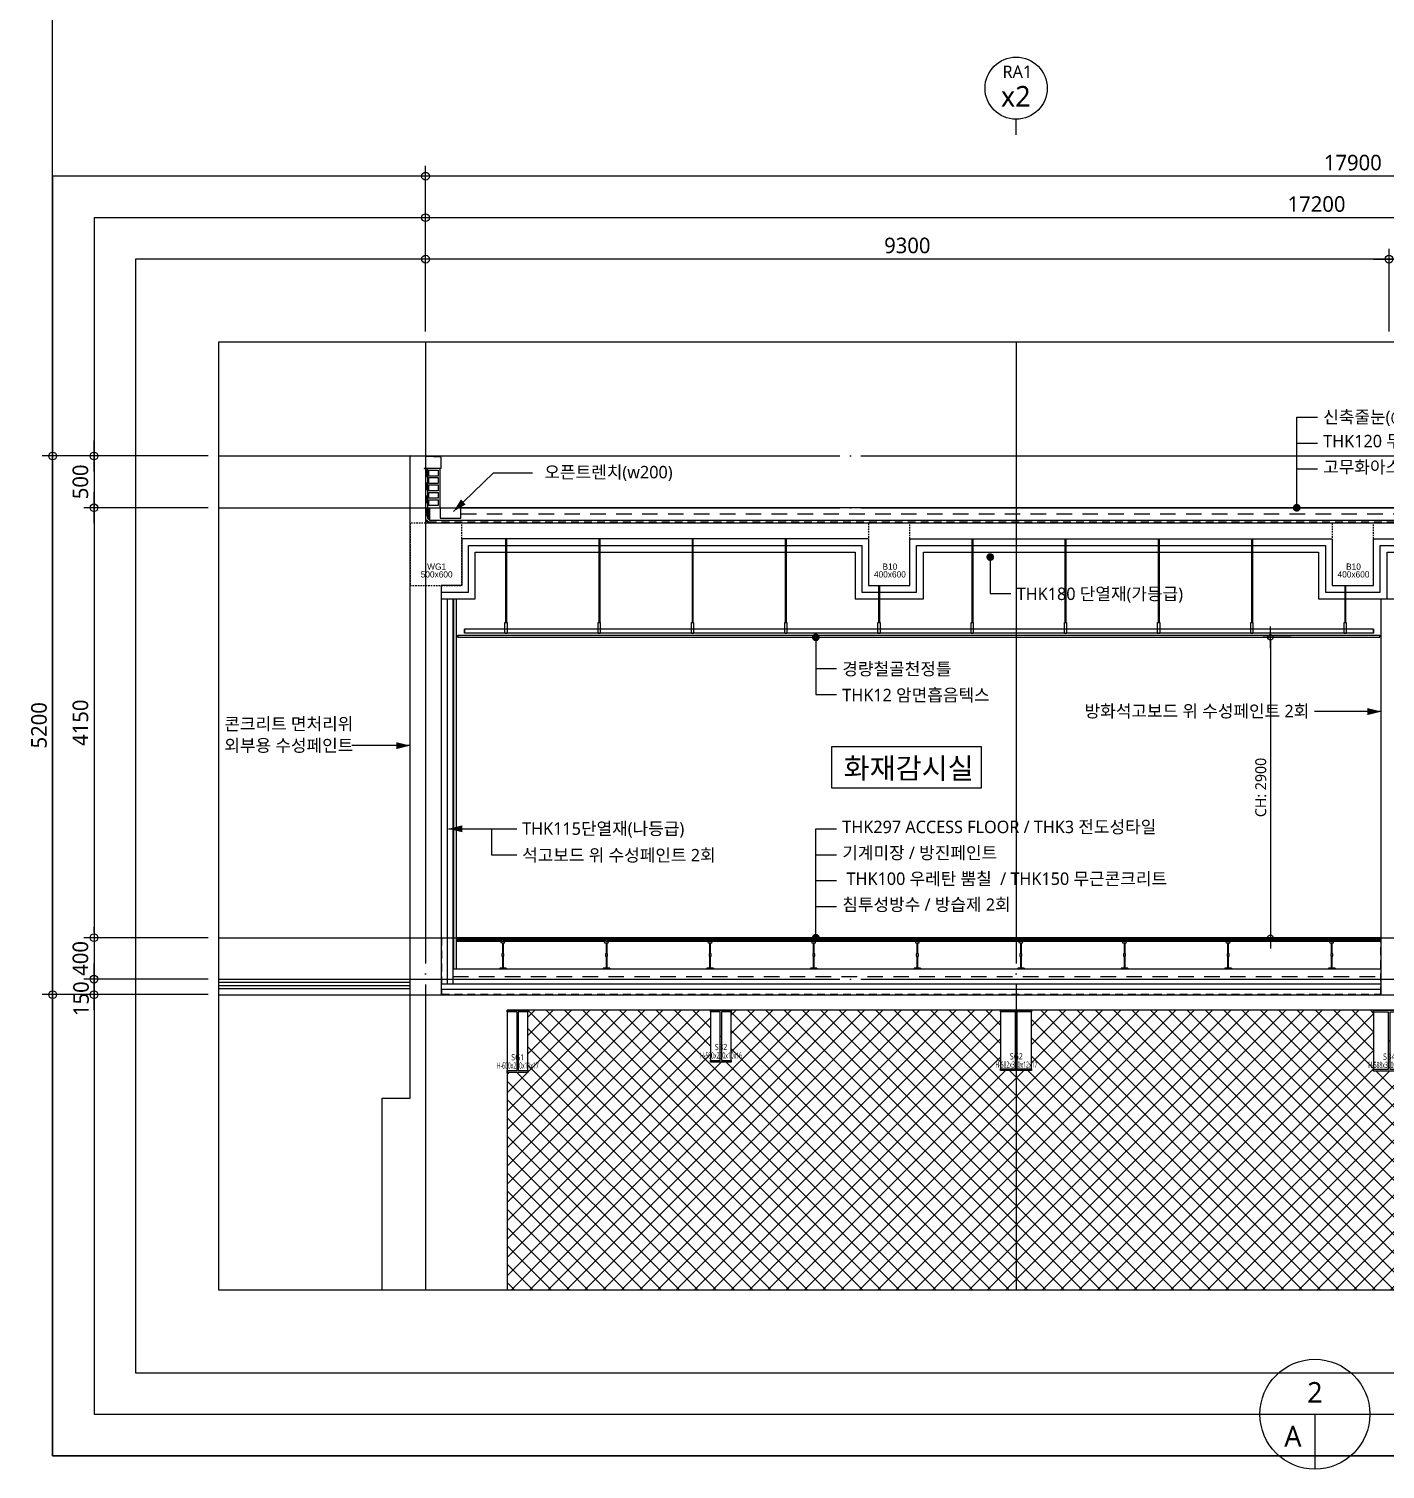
# Model space of a CAD drawing. Header units: millimetres. Extents: x 184384 to 428726, y 73696 to 101396.
# Drawn here: x 348538 to 361631, y 73966 to 87869 of the extents above; entities that cross this region are included whole.
import ezdxf
from ezdxf.enums import TextEntityAlignment as Align

# ---------------------------------------------------------------- set-up
doc = ezdxf.new("R2010")
doc.units = ezdxf.units.MM
doc.header["$LTSCALE"] = 100
doc.header["$MEASUREMENT"] = 0
doc.header["$PDSIZE"] = -10
for name, pattern in [('CEN', [62, 60, -1, 0, -1]), ('HID', [2.5, 1.5, -1]), ('HIDDEN', [0.375, 0.25, -0.125])]:
    doc.linetypes.add(name, pattern=pattern)
doc.layers.get('0').update_dxf_attribs({"linetype": 'CONTINUOUS'})
doc.layers.get('DEFPOINTS').update_dxf_attribs({"color": 171, "linetype": 'CONTINUOUS'})
for name, color, linetype in [('251', 251, 'CONTINUOUS'), ('ACCESS FLOOR', 9, 'CONTINUOUS'), ('CEN(ST)', 1, 'CEN'), ('CON', 2, 'CONTINUOUS'), ('FIN', 6, 'CONTINUOUS'), ('FIN-2', 251, 'CONTINUOUS'), ('INS', 251, 'CONTINUOUS'), ('LED', 7, 'CONTINUOUS'), ('NDIM', 7, 'CONTINUOUS'), ('STEEL', 5, 'CONTINUOUS'), ('STL', 3, 'CONTINUOUS'), ('SYM', 7, 'CONTINUOUS'), ('SYM(AXIS)', 7, 'CONTINUOUS'), ('TEXT', 3, 'CONTINUOUS'), ('TEXT(AXIS)', 2, 'CONTINUOUS'), ('TEXT(실명)', 3, 'CONTINUOUS'), ('TEXT-기입', 6, 'CONTINUOUS'), ('TITLE', 7, 'CONTINUOUS'), ('WAL', 3, 'CONTINUOUS'), ('WALL-석고보드', 7, 'CONTINUOUS'), ('wire-meshes', 1, 'CONTINUOUS'), ('방수', 8, 'HIDDEN')]:
    doc.layers.add(name, color=color, linetype=linetype)
doc.layers.add('A-XXXX-HATC', color=8, linetype='CONTINUOUS', lineweight=18)
doc.styles.add('CGS', font='cgse', dxfattribs={"bigfont": 'cgs'})
doc.styles.add('TE', font='malgun_0.ttf')
doc.styles.add('나눔바른고딕', font='NanumBarunGothic.ttf')
doc.linetypes.add('BATTING', pattern='A,0.0001,-0.1,[134,ltypeshp.shx,S=0.1,R=0,X=-0.1,Y=0],-0.2,[134,ltypeshp.shx,S=0.1,R=180,X=0.1,Y=0],-0.1', length=0.4001)
doc.dimstyles.new('NDIM 1200', dxfattribs={"dimscale": 500, "dimtxt": 3, "dimasz": 1, "dimexe": 2, "dimexo": 2, "dimgap": 1, "dimtad": 1, "dimdec": 0, "dimdsep": 46, "dimtxsty": 'CGS', "dimblk": 'DOT0', "dimcen": 1, "dimdle": 8, "dimclrd": 2, "dimclre": 2, "dimclrt": 2, "dimadec": 0, "dimazin": 0, "dimtfac": 1, "dimtdec": 0, "dimtix": 1, "dimtmove": 2, "dimatfit": 3, "dimldrblk": 'DOT0', "dimfxl": 1, "dimtolj": 1, "dimtzin": 0, "dimlwd": -1, "dimlwe": -1, "dimarcsym": 0})

# ---------------------------------------------------------------- blocks, each defined once
blk = doc.blocks.new('DOT0')
blk.add_line((-3, 0), (3, 0))
at = {"color": 6}
blk.add_circle((0, 0), 0.75, dxfattribs=at)
blk = doc.blocks.new('*D72')
at = {"layer": 'DEFPOINTS', "color": 0, "ltscale": 0.4, "transparency": 16777216}
for p in [(350368, 83746), (348768, 78546), (350368, 78546)]:
    blk.add_point(p, dxfattribs=at)
at = {"layer": 'NDIM', "ltscale": 0.4, "transparency": 16777216}
for p, q in [((350268, 83746), (348668, 83746)), ((348768, 83696), (348768, 78596)), ((350268, 78546), (348668, 78546))]:
    blk.add_line(p, q, dxfattribs=at)
at = {"layer": 'NDIM', "ltscale": 0.4, "transparency": 16777216, "xscale": 50, "yscale": 50, "zscale": 50}
for p, rotation in [((348768, 83746), 90), ((348768, 78546), 270)]:
    blk.add_blockref('DOT0', p, dxfattribs=dict(at, rotation=rotation))
at = {"layer": 'NDIM', "ltscale": 0.4, "transparency": 16777216, "insert": (348637, 81146), "char_height": 150, "attachment_point": 5, "rotation": 90, "style": '나눔바른고딕'}
blk.add_mtext('\\A1;5200', dxfattribs=at)
blk = doc.blocks.new('*D73')
at = {"layer": 'DEFPOINTS', "color": 0, "ltscale": 0.4, "transparency": 16777216}
for p in [(350368, 78696), (349168, 78546), (350368, 78546)]:
    blk.add_point(p, dxfattribs=at)
at = {"layer": 'NDIM', "ltscale": 0.4, "transparency": 16777216}
for p, q in [((350268, 78696), (349068, 78696)), ((349168, 78746), (349168, 78796)), ((349168, 78696), (349168, 78546)), ((350268, 78546), (349068, 78546)), ((349168, 78496), (349168, 78446))]:
    blk.add_line(p, q, dxfattribs=at)
at = {"layer": 'NDIM', "ltscale": 0.4, "transparency": 16777216, "xscale": 50, "yscale": 50, "zscale": 50}
for p, rotation in [((349168, 78696), 270), ((349168, 78546), 90)]:
    blk.add_blockref('DOT0', p, dxfattribs=dict(at, rotation=rotation))
at = {"layer": 'NDIM', "ltscale": 0.4, "transparency": 16777216, "insert": (349043, 78507), "char_height": 150, "attachment_point": 5, "rotation": 90, "style": '나눔바른고딕'}
blk.add_mtext('\\A1;150', dxfattribs=at)
blk = doc.blocks.new('*D74')
at = {"layer": 'DEFPOINTS', "color": 0, "ltscale": 0.4, "transparency": 16777216}
for p in [(350368, 79096), (349168, 78696), (350368, 78696)]:
    blk.add_point(p, dxfattribs=at)
at = {"layer": 'NDIM', "ltscale": 0.4, "transparency": 16777216}
for p, q in [((349168, 79146), (349168, 79196)), ((350268, 79096), (349068, 79096)), ((349168, 79096), (349168, 78696)), ((350268, 78696), (349068, 78696)), ((349168, 78646), (349168, 78596))]:
    blk.add_line(p, q, dxfattribs=at)
at = {"layer": 'NDIM', "ltscale": 0.4, "transparency": 16777216, "xscale": 50, "yscale": 50, "zscale": 50}
for p, rotation in [((349168, 79096), 270), ((349168, 78696), 90)]:
    blk.add_blockref('DOT0', p, dxfattribs=dict(at, rotation=rotation))
at = {"layer": 'NDIM', "ltscale": 0.4, "transparency": 16777216, "insert": (349037, 78896), "char_height": 150, "attachment_point": 5, "rotation": 90, "style": '나눔바른고딕'}
blk.add_mtext('\\A1;400', dxfattribs=at)
blk = doc.blocks.new('*D75')
at = {"layer": 'DEFPOINTS', "color": 0, "ltscale": 0.4, "transparency": 16777216}
for p in [(350368, 83246), (349168, 79096), (350368, 79096)]:
    blk.add_point(p, dxfattribs=at)
at = {"layer": 'NDIM', "ltscale": 0.4, "transparency": 16777216}
for p, q in [((350268, 83246), (349068, 83246)), ((349168, 83196), (349168, 79146)), ((350268, 79096), (349068, 79096))]:
    blk.add_line(p, q, dxfattribs=at)
at = {"layer": 'NDIM', "ltscale": 0.4, "transparency": 16777216, "xscale": 50, "yscale": 50, "zscale": 50}
for p, rotation in [((349168, 83246), 90), ((349168, 79096), 270)]:
    blk.add_blockref('DOT0', p, dxfattribs=dict(at, rotation=rotation))
at = {"layer": 'NDIM', "ltscale": 0.4, "transparency": 16777216, "insert": (349037, 81171), "char_height": 150, "attachment_point": 5, "rotation": 90, "style": '나눔바른고딕'}
blk.add_mtext('\\A1;4150', dxfattribs=at)
blk = doc.blocks.new('*D76')
at = {"layer": 'DEFPOINTS', "color": 0, "ltscale": 0.4, "transparency": 16777216}
for p in [(350368, 83746), (349168, 83246), (350368, 83246)]:
    blk.add_point(p, dxfattribs=at)
at = {"layer": 'NDIM', "ltscale": 0.4, "transparency": 16777216}
for p, q in [((350268, 83746), (349068, 83746)), ((349168, 83696), (349168, 83296)), ((350268, 83246), (349068, 83246))]:
    blk.add_line(p, q, dxfattribs=at)
at = {"layer": 'NDIM', "ltscale": 0.4, "transparency": 16777216, "xscale": 50, "yscale": 50, "zscale": 50}
for p, rotation in [((349168, 83746), 90), ((349168, 83246), 270)]:
    blk.add_blockref('DOT0', p, dxfattribs=dict(at, rotation=rotation))
at = {"layer": 'NDIM', "ltscale": 0.4, "transparency": 16777216, "insert": (349037, 83496), "char_height": 150, "attachment_point": 5, "rotation": 90, "style": '나눔바른고딕'}
blk.add_mtext('\\A1;500', dxfattribs=at)
blk = doc.blocks.new('*D79')
at = {"layer": 'DEFPOINTS', "color": 0, "ltscale": 0.4, "transparency": 16777216}
for p in [(360793, 81996), (360523, 79096), (360793, 79096)]:
    blk.add_point(p, dxfattribs=at)
at = {"layer": 'NDIM', "ltscale": 0.4, "transparency": 16777216}
for p, q in [((360723, 81996), (360453, 81996)), ((360523, 81961), (360523, 79131)), ((360723, 79096), (360453, 79096))]:
    blk.add_line(p, q, dxfattribs=at)
at = {"layer": 'NDIM', "ltscale": 0.4, "transparency": 16777216, "xscale": 35, "yscale": 35, "zscale": 35}
for p, rotation in [((360523, 81996), 90), ((360523, 79096), 270)]:
    blk.add_blockref('DOT0', p, dxfattribs=dict(at, rotation=rotation))
at = {"layer": 'NDIM', "ltscale": 0.4, "transparency": 16777216, "insert": (360430, 80546), "char_height": 105, "attachment_point": 5, "rotation": 90, "style": '나눔바른고딕'}
blk.add_mtext('\\A1;CH: 2900', dxfattribs=at)
blk = doc.blocks.new('*D81')
at = {"layer": 'DEFPOINTS', "color": 0, "ltscale": 0.4, "transparency": 16777216}
for p in [(352368, 86046), (352368, 84846), (369568, 84846)]:
    blk.add_point(p, dxfattribs=at)
at = {"layer": 'NDIM', "ltscale": 0.4, "transparency": 16777216}
for p, q in [((352368, 84946), (352368, 86146)), ((369568, 84946), (369568, 86146)), ((369518, 86046), (352418, 86046))]:
    blk.add_line(p, q, dxfattribs=at)
at = {"layer": 'NDIM', "ltscale": 0.4, "transparency": 16777216, "xscale": 50, "yscale": 50, "zscale": 50, "rotation": 180}
blk.add_blockref('DOT0', (352368, 86046), dxfattribs=at)
at = {"layer": 'NDIM', "ltscale": 0.4, "transparency": 16777216, "xscale": 50, "yscale": 50, "zscale": 50}
blk.add_blockref('DOT0', (369568, 86046), dxfattribs=at)
at = {"layer": 'NDIM', "ltscale": 0.4, "transparency": 16777216, "insert": (360968, 86177), "char_height": 150, "attachment_point": 5, "style": '나눔바른고딕'}
blk.add_mtext('\\A1;17200', dxfattribs=at)
blk = doc.blocks.new('*D82')
at = {"layer": 'DEFPOINTS', "color": 0, "ltscale": 0.4, "transparency": 16777216}
for p in [(352368, 86446), (352368, 84846), (370268, 84846)]:
    blk.add_point(p, dxfattribs=at)
at = {"layer": 'NDIM', "ltscale": 0.4, "transparency": 16777216}
for p, q in [((352368, 84946), (352368, 86546)), ((370268, 84946), (370268, 86546)), ((370218, 86446), (352418, 86446))]:
    blk.add_line(p, q, dxfattribs=at)
at = {"layer": 'NDIM', "ltscale": 0.4, "transparency": 16777216, "xscale": 50, "yscale": 50, "zscale": 50, "rotation": 180}
blk.add_blockref('DOT0', (352368, 86446), dxfattribs=at)
at = {"layer": 'NDIM', "ltscale": 0.4, "transparency": 16777216, "xscale": 50, "yscale": 50, "zscale": 50}
blk.add_blockref('DOT0', (370268, 86446), dxfattribs=at)
at = {"layer": 'NDIM', "ltscale": 0.4, "transparency": 16777216, "insert": (361318, 86577), "char_height": 150, "attachment_point": 5, "style": '나눔바른고딕'}
blk.add_mtext('\\A1;17900', dxfattribs=at)
blk = doc.blocks.new('*D83')
at = {"layer": 'DEFPOINTS', "color": 0, "ltscale": 0.4, "transparency": 16777216}
for p in [(361668, 85646), (361668, 84846), (364068, 84846)]:
    blk.add_point(p, dxfattribs=at)
at = {"layer": 'NDIM', "ltscale": 0.4, "transparency": 16777216}
for p, q in [((361668, 84946), (361668, 85746)), ((364068, 84946), (364068, 85746)), ((364018, 85646), (361718, 85646))]:
    blk.add_line(p, q, dxfattribs=at)
at = {"layer": 'NDIM', "ltscale": 0.4, "transparency": 16777216, "xscale": 50, "yscale": 50, "zscale": 50, "rotation": 180}
blk.add_blockref('DOT0', (361668, 85646), dxfattribs=at)
at = {"layer": 'NDIM', "ltscale": 0.4, "transparency": 16777216, "xscale": 50, "yscale": 50, "zscale": 50}
blk.add_blockref('DOT0', (364068, 85646), dxfattribs=at)
at = {"layer": 'NDIM', "ltscale": 0.4, "transparency": 16777216, "insert": (362868, 85777), "char_height": 150, "attachment_point": 5, "style": '나눔바른고딕'}
blk.add_mtext('\\A1;2400', dxfattribs=at)
blk = doc.blocks.new('*D84')
at = {"layer": 'DEFPOINTS', "color": 0, "ltscale": 0.4, "transparency": 16777216}
for p in [(352368, 85646), (352368, 84846), (361668, 84846)]:
    blk.add_point(p, dxfattribs=at)
at = {"layer": 'NDIM', "ltscale": 0.4, "transparency": 16777216}
for p, q in [((352368, 84946), (352368, 85746)), ((361668, 84946), (361668, 85746)), ((361618, 85646), (352418, 85646))]:
    blk.add_line(p, q, dxfattribs=at)
at = {"layer": 'NDIM', "ltscale": 0.4, "transparency": 16777216, "xscale": 50, "yscale": 50, "zscale": 50, "rotation": 180}
blk.add_blockref('DOT0', (352368, 85646), dxfattribs=at)
at = {"layer": 'NDIM', "ltscale": 0.4, "transparency": 16777216, "xscale": 50, "yscale": 50, "zscale": 50}
blk.add_blockref('DOT0', (361668, 85646), dxfattribs=at)
at = {"layer": 'NDIM', "ltscale": 0.4, "transparency": 16777216, "insert": (357018, 85777), "char_height": 150, "attachment_point": 5, "style": '나눔바른고딕'}
blk.add_mtext('\\A1;9300', dxfattribs=at)
blk = doc.blocks.new('*U241')
at = {"layer": 'DEFPOINTS'}
for p, q in [((-150, 274), (-150, -274)), ((150, -274), (150, 274)), ((-6, 0), (6, 0))]:
    blk.add_line(p, q, dxfattribs=at)
at = {"layer": 'STEEL', "color": 0, "linetype": 'ByBlock', "ltscale": 0.5}
for p, q in [((-6, 274), (-150, 274)), ((-6, -274), (-6, 274)), ((150, 274), (6, 274)), ((6, 274), (6, -274)), ((-150, -274), (-6, -274)), ((6, -274), (150, -274))]:
    blk.add_line(p, q, dxfattribs=at)
for points in [[(-150, 274), (-150, 294), (150, 294), (150, 274)], [(150, -274), (150, -294), (-150, -294), (-150, -274)]]:
    blk.add_lwpolyline(points, dxfattribs=at)
blk = doc.blocks.new('SB4')
at = {"layer": 'STL'}
blk.add_blockref('*U241', (0, -294), dxfattribs=at)
at = {"layer": 'DEFPOINTS', "style": 'TE'}
for s, width, p in [('H-588x300x12x20', 0.5, (2, -528)), ('SB4', 0.7, (2, -448))]:
    blk.add_text(s, height=60, dxfattribs=dict(at, width=width)).set_placement(p, align=Align.MIDDLE_CENTER)
blk = doc.blocks.new('*U238')
at = {"layer": 'DEFPOINTS'}
for p, q in [((-100, 283), (-100, -283)), ((100, -283), (100, 283)), ((-5.5, 0), (5.5, 0))]:
    blk.add_line(p, q, dxfattribs=at)
at = {"layer": 'STEEL', "color": 0, "linetype": 'ByBlock', "ltscale": 0.5}
for p, q in [((-5.5, 283), (-100, 283)), ((-5.5, -283), (-5.5, 283)), ((100, 283), (5.5, 283)), ((5.5, 283), (5.5, -283)), ((-100, -283), (-5.5, -283)), ((5.5, -283), (100, -283))]:
    blk.add_line(p, q, dxfattribs=at)
for points in [[(-100, 283), (-100, 300), (100, 300), (100, 283)], [(100, -283), (100, -300), (-100, -300), (-100, -283)]]:
    blk.add_lwpolyline(points, dxfattribs=at)
blk = doc.blocks.new('SG1')
at = {"layer": 'STL'}
blk.add_blockref('*U238', (0, -225), dxfattribs=at)
at = {"layer": 'DEFPOINTS', "style": 'TE'}
for s, width, p in [('SG1', 0.7, (2, -379)), ('H-600x200x11x17', 0.5, (2, -459))]:
    blk.add_text(s, height=60, dxfattribs=dict(at, width=width)).set_placement(p, align=Align.MIDDLE_CENTER)
blk = doc.blocks.new('*U243')
at = {"layer": 'DEFPOINTS'}
for p, q in [((-150, 274), (-150, -274)), ((150, -274), (150, 274)), ((-6, 0), (6, 0))]:
    blk.add_line(p, q, dxfattribs=at)
at = {"layer": 'STEEL', "color": 0, "linetype": 'ByBlock', "ltscale": 0.5}
for p, q in [((-6, 274), (-150, 274)), ((-6, -274), (-6, 274)), ((150, 274), (6, 274)), ((6, 274), (6, -274)), ((-150, -274), (-6, -274)), ((6, -274), (150, -274))]:
    blk.add_line(p, q, dxfattribs=at)
for points in [[(-150, 274), (-150, 291), (150, 291), (150, 274)], [(150, -274), (150, -291), (-150, -291), (-150, -274)]]:
    blk.add_lwpolyline(points, dxfattribs=at)
blk = doc.blocks.new('SG2')
at = {"layer": 'STL'}
blk.add_blockref('*U243', (0, -291), dxfattribs=at)
at = {"layer": 'DEFPOINTS', "style": 'TE'}
for s, width, p in [('SG2', 0.7, (2, -445)), ('H-582x300x12x17', 0.5, (2, -525))]:
    blk.add_text(s, height=60, dxfattribs=dict(at, width=width)).set_placement(p, align=Align.MIDDLE_CENTER)
blk = doc.blocks.new('*U244')
at = {"layer": 'DEFPOINTS'}
for p, q in [((-100, 234), (-100, -234)), ((100, -234), (100, 234)), ((-5, 0), (5, 0))]:
    blk.add_line(p, q, dxfattribs=at)
at = {"layer": 'STEEL', "color": 0, "linetype": 'ByBlock', "ltscale": 0.5}
for p, q in [((-5, 234), (-100, 234)), ((-5, -234), (-5, 234)), ((100, 234), (5, 234)), ((5, 234), (5, -234)), ((-100, -234), (-5, -234)), ((5, -234), (100, -234))]:
    blk.add_line(p, q, dxfattribs=at)
for points in [[(-100, 234), (-100, 250), (100, 250), (100, 234)], [(100, -234), (100, -250), (-100, -250), (-100, -234)]]:
    blk.add_lwpolyline(points, dxfattribs=at)
blk = doc.blocks.new('SB2')
at = {"layer": 'STL'}
blk.add_blockref('*U244', (0, -250), dxfattribs=at)
at = {"layer": 'DEFPOINTS', "style": 'TE'}
for s, width, p in [('H-500x200x10x16', 0.5, (2, -436)), ('SB2', 0.7, (2, -355))]:
    blk.add_text(s, height=60, dxfattribs=dict(at, width=width)).set_placement(p, align=Align.MIDDLE_CENTER)
blk = doc.blocks.new('A$C2F20087E')
at = {"layer": 'SYM(AXIS)'}
blk.add_line((600, 0), (600, 300), dxfattribs=at)
blk.add_circle((600, 900), 600, dxfattribs=at)

msp = doc.modelspace()

# ---------------------------------------------------------------- hatches: boundary and pattern name
at = {"ltscale": 1000}
h = msp.add_hatch(dxfattribs=at)
h.set_pattern_fill('ANSI31', color=256)
h.set_pattern_definition([(45, (0, 0), (-0.08838834765, 0.08838834765), [])])
edge = h.paths.add_edge_path()
edge.add_line((350368.1, 78695.8), (374109.8, 78695.8))
at = {"layer": '251', "ltscale": 10000}
h = msp.add_hatch(dxfattribs=at)
h.set_pattern_fill('ANSI37', color=256, scale=1000)
h.set_pattern_definition([(45, (157962.23, 86405.75), (-88.38835, 88.38835), []), (135, (157962.23, 86405.75), (-88.38835, -88.38835), [])])
h.paths.add_polyline_path([(369233.1, 78380.8), (369233.1, 78395.8), (365943.1, 78395.8), (365943.1, 77807.8), (365643.1, 77807.8), (365643.1, 78395.8), (363993.1, 78395.8), (363993.1, 78645.8), (361818.1, 78645.8), (361818.1, 77807.8), (361518.1, 77807.8), (361518.1, 78395.8), (358218.1, 78395.8), (358218.1, 77813.8), (357918.1, 77813.8), (357918.1, 78395.8), (355318.1, 78395.8), (355318.1, 77895.8), (355118.1, 77895.8), (355118.1, 78395.8), (353356, 78395.8), (353356, 77795.8), (353156, 77795.8), (353156, 75695.8), (374109.8, 75695.8), (374109.8, 77245.8), (369803.1, 77245.8), (369803.1, 76245.8), (369333.1, 76245.8), (369333.1, 78380.8)])
at = {"layer": 'A-XXXX-HATC', "ltscale": 0.1}
h = msp.add_hatch(dxfattribs=at)
h.set_pattern_fill('ANSI37', color=256, scale=100)
h.set_pattern_definition([(45, (-34849374.6, 1127164.722), (-8.838834765, 8.838834765), []), (135, (-34849374.6, 1127164.722), (-8.838834765, -8.838834765), [])])
edge = h.paths.add_edge_path()
edge.add_line((352408.1, 83245.8), (352408.1, 83125.8))
edge.add_line((352408.1, 83125.8), (352406.9, 83125.8))
edge.add_line((352406.9, 83125.8), (352388.1, 83144.6))
edge.add_line((352388.1, 83144.6), (352388.1, 83245.9))
edge.add_line((352388.1, 83245.9), (352408.1, 83245.8))

# ---------------------------------------------------------------- linework, layer by layer
at = {"ltscale": 1000}
for points in [[(350368.1, 78695.8), (352218.1, 78695.8)], [(350368.1, 78665.8), (352218.1, 78665.8)], [(350368.1, 78635.8), (352218.1, 78635.8)], [(350368.1, 78605.8), (352218.1, 78605.8)]]:
    msp.add_lwpolyline(points, dxfattribs=at)
at = {"layer": 'ACCESS FLOOR'}
for p, q in [((361593.1, 79095.8), (352668.1, 79095.8)), ((352668.1, 79092.8), (361593.1, 79092.8)), ((352668.1, 79082.8), (361593.1, 79082.8)), ((352668.1, 79072.8), (353104.7, 79072.8)), ((352668.1, 79062.2), (353094.9, 79062.2)), ((353099.7, 79042.8), (353092.2, 79072.8)), ((353129.7, 79042.8), (353099.7, 79042.8)), ((353104.7, 79082.8), (353104.7, 79062.2)), ((353124.7, 79082.8), (353104.7, 79082.8)), ((353104.7, 79062.2), (353124.7, 79062.2)), ((353109.7, 79042.8), (353109.7, 78938.7)), ((353114.7, 79092.8), (353114.7, 79082.8)), ((353119.7, 78938.7), (353119.7, 79042.8)), ((353124.7, 79062.2), (353124.7, 79082.8)), ((353124.7, 79072.8), (354104.7, 79072.8)), ((353129.7, 79042.8), (353137.2, 79072.8)), ((353134.6, 79062.2), (354094.9, 79062.2)), ((354099.7, 79042.8), (354092.2, 79072.8)), ((354129.7, 79042.8), (354099.7, 79042.8)), ((354104.7, 79082.8), (354104.7, 79062.2)), ((354124.7, 79082.8), (354104.7, 79082.8)), ((354104.7, 79062.2), (354124.7, 79062.2)), ((354109.7, 79042.8), (354109.7, 78938.7)), ((354114.7, 79092.8), (354114.7, 79082.8)), ((354119.7, 78938.7), (354119.7, 79042.8)), ((354124.7, 79062.2), (354124.7, 79082.8)), ((354124.7, 79072.8), (361593.1, 79072.8)), ((354129.7, 79042.8), (354137.2, 79072.8)), ((354134.6, 79062.2), (361593.1, 79062.2)), ((355099.7, 79042.8), (355092.2, 79072.8)), ((355129.7, 79042.8), (355099.7, 79042.8)), ((355104.7, 79082.8), (355104.7, 79062.2)), ((355124.7, 79082.8), (355104.7, 79082.8)), ((355104.7, 79062.2), (355124.7, 79062.2)), ((355109.7, 79042.8), (355109.7, 78938.7)), ((355114.7, 79092.8), (355114.7, 79082.8)), ((355119.7, 78938.7), (355119.7, 79042.8)), ((355124.7, 79062.2), (355124.7, 79082.8)), ((355129.7, 79042.8), (355137.2, 79072.8)), ((356099.7, 79042.8), (356092.2, 79072.8)), ((356129.7, 79042.8), (356099.7, 79042.8)), ((356104.7, 79082.8), (356104.7, 79062.2)), ((356124.7, 79082.8), (356104.7, 79082.8)), ((356104.7, 79062.2), (356124.7, 79062.2)), ((356109.7, 79042.8), (356109.7, 78938.7)), ((356114.7, 79092.8), (356114.7, 79082.8)), ((356119.7, 78938.7), (356119.7, 79042.8)), ((356124.7, 79062.2), (356124.7, 79082.8)), ((356129.7, 79042.8), (356137.2, 79072.8)), ((357099.7, 79042.8), (357092.2, 79072.8)), ((357129.7, 79042.8), (357099.7, 79042.8)), ((357104.7, 79082.8), (357104.7, 79062.2)), ((357124.7, 79082.8), (357104.7, 79082.8)), ((357104.7, 79062.2), (357124.7, 79062.2)), ((357109.7, 79042.8), (357109.7, 78938.7)), ((357114.7, 79092.8), (357114.7, 79082.8)), ((357119.7, 78938.7), (357119.7, 79042.8)), ((357124.7, 79062.2), (357124.7, 79082.8)), ((357129.7, 79042.8), (357137.2, 79072.8)), ((358099.7, 79042.8), (358092.2, 79072.8)), ((358129.7, 79042.8), (358099.7, 79042.8)), ((358104.7, 79082.8), (358104.7, 79062.2)), ((358124.7, 79082.8), (358104.7, 79082.8)), ((358104.7, 79062.2), (358124.7, 79062.2)), ((358109.7, 79042.8), (358109.7, 78938.7)), ((358114.7, 79092.8), (358114.7, 79082.8)), ((358119.7, 78938.7), (358119.7, 79042.8)), ((358124.7, 79062.2), (358124.7, 79082.8)), ((358129.7, 79042.8), (358137.2, 79072.8)), ((359099.7, 79042.8), (359092.2, 79072.8)), ((359129.7, 79042.8), (359099.7, 79042.8)), ((359104.7, 79082.8), (359104.7, 79062.2)), ((359124.7, 79082.8), (359104.7, 79082.8)), ((359104.7, 79062.2), (359124.7, 79062.2)), ((359109.7, 79042.8), (359109.7, 78938.7)), ((359114.7, 79092.8), (359114.7, 79082.8)), ((359119.7, 78938.7), (359119.7, 79042.8)), ((359124.7, 79062.2), (359124.7, 79082.8)), ((359129.7, 79042.8), (359137.2, 79072.8)), ((360099.7, 79042.8), (360092.2, 79072.8)), ((360129.7, 79042.8), (360099.7, 79042.8)), ((360104.7, 79082.8), (360104.7, 79062.2)), ((360124.7, 79082.8), (360104.7, 79082.8)), ((360104.7, 79062.2), (360124.7, 79062.2)), ((360109.7, 79042.8), (360109.7, 78938.7)), ((360114.7, 79092.8), (360114.7, 79082.8)), ((360119.7, 78938.7), (360119.7, 79042.8)), ((360124.7, 79062.2), (360124.7, 79082.8)), ((360129.7, 79042.8), (360137.2, 79072.8)), ((361099.7, 79042.8), (361092.2, 79072.8)), ((361129.7, 79042.8), (361099.7, 79042.8)), ((361104.7, 79082.8), (361104.7, 79062.2)), ((361124.7, 79082.8), (361104.7, 79082.8)), ((361104.7, 79062.2), (361124.7, 79062.2)), ((361109.7, 79042.8), (361109.7, 78938.7)), ((361114.7, 79092.8), (361114.7, 79082.8)), ((361119.7, 78938.7), (361119.7, 79042.8)), ((361124.7, 79062.2), (361124.7, 79082.8)), ((361129.7, 79042.8), (361137.2, 79072.8)), ((353104.7, 78938.7), (353104.7, 78918.1)), ((353124.7, 78938.7), (353104.7, 78938.7)), ((353104.7, 78918.1), (353124.7, 78918.1)), ((353109.7, 78918.1), (353109.7, 78801.9)), ((353119.7, 78801.9), (353119.7, 78918.1)), ((353124.7, 78918.1), (353124.7, 78938.7)), ((354104.7, 78938.7), (354104.7, 78918.1)), ((354124.7, 78938.7), (354104.7, 78938.7)), ((354104.7, 78918.1), (354124.7, 78918.1)), ((354109.7, 78918.1), (354109.7, 78801.9)), ((354119.7, 78801.9), (354119.7, 78918.1)), ((354124.7, 78918.1), (354124.7, 78938.7)), ((355104.7, 78938.7), (355104.7, 78918.1)), ((355124.7, 78938.7), (355104.7, 78938.7)), ((355104.7, 78918.1), (355124.7, 78918.1)), ((355109.7, 78918.1), (355109.7, 78801.9)), ((355119.7, 78801.9), (355119.7, 78918.1)), ((355124.7, 78918.1), (355124.7, 78938.7)), ((356104.7, 78938.7), (356104.7, 78918.1)), ((356124.7, 78938.7), (356104.7, 78938.7)), ((356104.7, 78918.1), (356124.7, 78918.1)), ((356109.7, 78918.1), (356109.7, 78801.9)), ((356119.7, 78801.9), (356119.7, 78918.1)), ((356124.7, 78918.1), (356124.7, 78938.7)), ((357104.7, 78938.7), (357104.7, 78918.1)), ((357124.7, 78938.7), (357104.7, 78938.7)), ((357104.7, 78918.1), (357124.7, 78918.1)), ((357109.7, 78918.1), (357109.7, 78801.9)), ((357119.7, 78801.9), (357119.7, 78918.1)), ((357124.7, 78918.1), (357124.7, 78938.7)), ((358104.7, 78938.7), (358104.7, 78918.1)), ((358124.7, 78938.7), (358104.7, 78938.7)), ((358104.7, 78918.1), (358124.7, 78918.1)), ((358109.7, 78918.1), (358109.7, 78801.9)), ((358119.7, 78801.9), (358119.7, 78918.1)), ((358124.7, 78918.1), (358124.7, 78938.7)), ((359104.7, 78938.7), (359104.7, 78918.1)), ((359124.7, 78938.7), (359104.7, 78938.7)), ((359104.7, 78918.1), (359124.7, 78918.1)), ((359109.7, 78918.1), (359109.7, 78801.9)), ((359119.7, 78801.9), (359119.7, 78918.1)), ((359124.7, 78918.1), (359124.7, 78938.7)), ((360104.7, 78938.7), (360104.7, 78918.1)), ((360124.7, 78938.7), (360104.7, 78938.7)), ((360104.7, 78918.1), (360124.7, 78918.1)), ((360109.7, 78918.1), (360109.7, 78801.9)), ((360119.7, 78801.9), (360119.7, 78918.1)), ((360124.7, 78918.1), (360124.7, 78938.7)), ((361104.7, 78938.7), (361104.7, 78918.1)), ((361124.7, 78938.7), (361104.7, 78938.7)), ((361104.7, 78918.1), (361124.7, 78918.1)), ((361109.7, 78918.1), (361109.7, 78801.9)), ((361119.7, 78801.9), (361119.7, 78918.1)), ((361124.7, 78918.1), (361124.7, 78938.7)), ((353083.2, 78801.9), (353083.2, 78795.8)), ((353146.2, 78801.9), (353083.2, 78801.9)), ((353146.2, 78801.9), (353146.2, 78795.8)), ((354083.2, 78801.9), (354083.2, 78795.8)), ((354146.2, 78801.9), (354083.2, 78801.9)), ((354146.2, 78801.9), (354146.2, 78795.8)), ((355083.2, 78801.9), (355083.2, 78795.8)), ((355146.2, 78801.9), (355083.2, 78801.9)), ((355146.2, 78801.9), (355146.2, 78795.8)), ((356083.2, 78801.9), (356083.2, 78795.8)), ((356146.2, 78801.9), (356083.2, 78801.9)), ((356146.2, 78801.9), (356146.2, 78795.8)), ((357083.2, 78801.9), (357083.2, 78795.8)), ((357146.2, 78801.9), (357083.2, 78801.9)), ((357146.2, 78801.9), (357146.2, 78795.8)), ((358083.2, 78801.9), (358083.2, 78795.8)), ((358146.2, 78801.9), (358083.2, 78801.9)), ((358146.2, 78801.9), (358146.2, 78795.8)), ((359083.2, 78801.9), (359083.2, 78795.8)), ((359146.2, 78801.9), (359083.2, 78801.9)), ((359146.2, 78801.9), (359146.2, 78795.8)), ((360083.2, 78801.9), (360083.2, 78795.8)), ((360146.2, 78801.9), (360083.2, 78801.9)), ((360146.2, 78801.9), (360146.2, 78795.8)), ((361083.2, 78801.9), (361083.2, 78795.8)), ((361146.2, 78801.9), (361083.2, 78801.9)), ((361146.2, 78801.9), (361146.2, 78795.8))]:
    msp.add_line(p, q, dxfattribs=at)
at = {"layer": 'CEN(ST)'}
msp.add_line((358068.1, 84845.8), (358068.1, 75695.8), dxfattribs=at)
for points in [[(352368.1, 84845.8), (352368.1, 75695.8)], [(350368.1, 83745.8), (374109.8, 83745.8)], [(350368.1, 83245.8), (374109.8, 83245.8)], [(350368.1, 79095.8), (374109.8, 79095.8)], [(350368.1, 78695.8), (374109.8, 78695.8)], [(350368.1, 78545.8), (374109.8, 78545.8)]]:
    msp.add_lwpolyline(points, dxfattribs=at)
at = {"layer": 'CON', "ltscale": 10000}
for p, q in [((352518.1, 83735.8), (352218.1, 83745.8)), ((352518.1, 83625.8), (352353.1, 83625.8)), ((352368.1, 83617.2), (352368.1, 83095.8))]:
    msp.add_line(p, q, dxfattribs=at)
at = {"layer": 'CON', "ltscale": 5}
for p, q in [((352518.1, 83625.8), (352518.1, 83735.8)), ((352368.1, 83617.2), (352353.1, 83625.8))]:
    msp.add_line(p, q, dxfattribs=at)
at = {"layer": 'CON', "ltscale": 1000}
for p, q in [((351949.9, 75695.8), (351949.9, 77545.8)), ((351949.9, 77545.8), (352218.1, 77545.8))]:
    msp.add_line(p, q, dxfattribs=at)
for points in [[(352218.1, 77545.8), (352218.1, 83745.8)], [(370268.1, 83095.8), (352368.1, 83095.8)], [(356643.1, 82945.8), (352718.1, 82945.8), (352718.1, 82495.8), (352518.1, 82495.8)], [(356643.1, 82945.8), (356643.1, 82495.8), (357043.1, 82495.8), (357043.1, 82945.8)], [(357043.1, 82945.8), (361118.1, 82945.8), (361118.1, 82495.8), (361518.1, 82495.8), (361518.1, 82945.8), (365593.1, 82945.8), (365593.1, 82495.8), (365993.1, 82495.8), (365993.1, 82945.8), (369918.1, 82945.8), (369918.1, 82495.8), (370118.1, 82495.8), (370118.1, 81395.8)], [(352518.1, 82495.8), (352518.1, 78545.8)], [(361593.1, 78545.8), (361593.1, 79095.8), (361743.1, 79095.8), (361743.1, 78795.8)], [(374109.8, 77245.8), (369803.1, 77245.8), (369803.1, 78395.8), (363993.1, 78395.8), (363993.1, 78645.8), (361818.1, 78645.8), (361818.1, 78395.8), (353156, 78395.8), (353156, 75695.8)], [(352518.1, 78545.8), (361593.1, 78545.8)]]:
    msp.add_lwpolyline(points, dxfattribs=at)
at = {"layer": 'DEFPOINTS', "ltscale": 1000}
msp.add_lwpolyline([(383468.1, 74095.8), (348768.1, 74095.8), (348768.1, 100995.8), (383468.1, 100995.8)], close=True, dxfattribs=at)
at = {"layer": 'DEFPOINTS'}
for points in [[(348768.1, 74095.8), (375709.8, 74095.8), (375709.8, 86445.8), (348768.1, 86445.8)], [(349168.1, 74495.8), (375309.8, 74495.8), (375309.8, 86045.8), (349168.1, 86045.8)], [(349568.1, 74895.8), (374909.8, 74895.8), (374909.8, 85645.8), (349568.1, 85645.8)], [(350368.1, 75695.8), (374109.8, 75695.8), (374109.8, 84845.8), (350368.1, 84845.8)]]:
    msp.add_lwpolyline(points, close=True, dxfattribs=at)
at = {"layer": 'DEFPOINTS', "linetype": 'HID', "ltscale": 0.1}
for points in [[(352218.1, 82495.8), (352718.1, 82495.8), (352718.1, 83095.8), (352218.1, 83095.8)], [(356643.1, 82495.8), (357043.1, 82495.8), (357043.1, 83095.8), (356643.1, 83095.8)], [(361118.1, 82495.8), (361518.1, 82495.8), (361518.1, 83095.8), (361118.1, 83095.8)]]:
    msp.add_lwpolyline(points, close=True, dxfattribs=at)
at = {"layer": 'FIN', "ltscale": 5}
msp.add_line((352508.1, 83245.8), (352508.1, 83625.8), dxfattribs=at)
at = {"layer": 'FIN'}
for points in [[(352388.1, 83245.8), (352508.1, 83245.8), (352508.1, 83145.8), (352708.1, 83145.8), (352708.1, 83245.8)], [(370248.1, 83245.8), (370128.1, 83245.8), (370128.1, 83145.8), (369928.1, 83145.8), (369928.1, 83245.8), (352708.1, 83245.8)]]:
    msp.add_lwpolyline(points, dxfattribs=at)
at = {"layer": 'FIN', "ltscale": 1000}
msp.add_lwpolyline([(361588.1, 78645.8), (352633.1, 78645.8), (352633.1, 78795.8), (361588.1, 78795.8)], close=True, dxfattribs=at)
at = {"layer": 'FIN-2'}
for p, q in [((352373.1, 83617.6), (352353.1, 83625.8)), ((353139.9, 82945.8), (353139.9, 82138.8)), ((353148.9, 82945.8), (353148.9, 82138.8)), ((354039.9, 82945.8), (354039.9, 82138.8)), ((354048.9, 82945.8), (354048.9, 82138.8)), ((354939.9, 82945.8), (354939.9, 82138.8)), ((354948.9, 82945.8), (354948.9, 82138.8)), ((355839.9, 82945.8), (355839.9, 82138.8)), ((355848.9, 82945.8), (355848.9, 82138.8)), ((357639.9, 82945.8), (357639.9, 82138.8)), ((357648.9, 82945.8), (357648.9, 82138.8)), ((358539.9, 82945.8), (358539.9, 82138.8)), ((358548.9, 82945.8), (358548.9, 82138.8)), ((359439.9, 82945.8), (359439.9, 82138.8)), ((359448.9, 82945.8), (359448.9, 82138.8)), ((360339.9, 82945.8), (360339.9, 82138.8)), ((360348.9, 82945.8), (360348.9, 82138.8)), ((356739.9, 82495.8), (356739.9, 82138.8)), ((356748.9, 82495.8), (356748.9, 82138.8)), ((361239.9, 82495.8), (361239.9, 82138.8)), ((361248.9, 82495.8), (361248.9, 82138.8)), ((361518.1, 82073.8), (352743.1, 82073.8)), ((352743.1, 82035.8), (352743.1, 82073.8)), ((352743.1, 82073.8), (352743.1, 82035.8)), ((352743.1, 82035.8), (352743.1, 82073.8)), ((352743.1, 82073.8), (352743.1, 82035.8)), ((361518.1, 82072.6), (352743.1, 82072.6)), ((361518.1, 82037), (352743.1, 82037)), ((361518.1, 82035.8), (352743.1, 82035.8)), ((361518.1, 82035.8), (361518.1, 82073.8)), ((361518.1, 82073.8), (361518.1, 82035.8)), ((361518.1, 82035.8), (361518.1, 82073.8)), ((361518.1, 82073.8), (361518.1, 82035.8)), ((352678.1, 82015.8), (361578.1, 82015.8)), ((352678.1, 81995.8), (352678.1, 82015.8)), ((352678.1, 81995.8), (361578.1, 81995.8)), ((361578.1, 81995.8), (361578.1, 82015.8))]:
    msp.add_line(p, q, dxfattribs=at)
at = {"layer": 'FIN-2', "ltscale": 0.1}
for p, q in [((352388.1, 83625.8), (352388.1, 83144.6)), ((352388.1, 83144.6), (352406.9, 83125.8)), ((352408.1, 83125.8), (352408.1, 83245.8)), ((352368.1, 83126.3), (352398.7, 83095.8))]:
    msp.add_line(p, q, dxfattribs=at)
at = {"layer": 'FIN-2'}
for points in [[(353154.4, 82138.8), (353154.4, 82033.8), (353134.4, 82033.8), (353134.4, 82138.8), (353154.4, 82138.8)], [(354054.4, 82138.8), (354054.4, 82033.8), (354034.4, 82033.8), (354034.4, 82138.8), (354054.4, 82138.8)], [(354954.4, 82138.8), (354954.4, 82033.8), (354934.4, 82033.8), (354934.4, 82138.8), (354954.4, 82138.8)], [(355854.4, 82138.8), (355854.4, 82033.8), (355834.4, 82033.8), (355834.4, 82138.8), (355854.4, 82138.8)], [(356754.4, 82138.8), (356754.4, 82033.8), (356734.4, 82033.8), (356734.4, 82138.8), (356754.4, 82138.8)], [(357654.4, 82138.8), (357654.4, 82033.8), (357634.4, 82033.8), (357634.4, 82138.8), (357654.4, 82138.8)], [(358554.4, 82138.8), (358554.4, 82033.8), (358534.4, 82033.8), (358534.4, 82138.8), (358554.4, 82138.8)], [(359454.4, 82138.8), (359454.4, 82033.8), (359434.4, 82033.8), (359434.4, 82138.8), (359454.4, 82138.8)], [(360354.4, 82138.8), (360354.4, 82033.8), (360334.4, 82033.8), (360334.4, 82138.8), (360354.4, 82138.8)], [(361254.4, 82138.8), (361254.4, 82033.8), (361234.4, 82033.8), (361234.4, 82138.8), (361254.4, 82138.8)], [(352676.9, 82009.6), (352663.1, 82009.6), (352663.1, 82010.8), (352678.1, 82010.8), (352678.1, 81995.8), (352676.9, 81995.8), (352676.9, 82009.6)], [(361579.3, 82009.6), (361593.1, 82009.6), (361593.1, 82010.8), (361578.1, 82010.8), (361578.1, 81995.8), (361579.3, 81995.8), (361579.3, 82009.6)]]:
    msp.add_lwpolyline(points, dxfattribs=at)
at = {"layer": 'INS', "ltscale": 1000}
for p, q in [((352406.9, 83125.8), (370229.3, 83125.8)), ((352633.1, 78645.8), (352633.1, 82365.8)), ((352633.1, 78645.8), (352523.1, 78645.8))]:
    msp.add_line(p, q, dxfattribs=at)
at = {"layer": 'INS', "linetype": 'BATTING', "ltscale": 1.4}
msp.add_line((352575.6, 82365.8), (352575.6, 78645.8), dxfattribs=at)
at = {"layer": 'INS', "linetype": 'BATTING', "ltscale": 1.6}
msp.add_lwpolyline([(352518.1, 82430.8), (352783.1, 82430.8), (352783.1, 82880.8), (356578.1, 82880.8), (356578.1, 82430.8), (357108.1, 82430.8), (357108.1, 82880.8), (361053.1, 82880.8), (361053.1, 82430.8), (361583.1, 82430.8), (361583.1, 82880.8), (365528.1, 82880.8), (365528.1, 82430.8), (366058.1, 82430.8), (366058.1, 82880.8), (369853.1, 82880.8), (369853.1, 82430.8), (370118.1, 82430.8)], dxfattribs=at)
at = {"layer": 'INS', "ltscale": 1000}
msp.add_lwpolyline([(352518.1, 82365.8), (352848.1, 82365.8), (352848.1, 82815.8), (356513.1, 82815.8), (356513.1, 82365.8), (357173.1, 82365.8), (357173.1, 82815.8), (360988.1, 82815.8), (360988.1, 82365.8), (361648.1, 82365.8), (361648.1, 82815.8), (365463.1, 82815.8), (365463.1, 82365.8), (366123.1, 82365.8), (366123.1, 82815.8), (369788.1, 82815.8), (369788.1, 82365.8), (370118.1, 82365.8)], dxfattribs=at)
at = {"layer": 'INS', "linetype": 'BATTING', "ltscale": 1.15}
msp.add_lwpolyline([(352523.1, 78598.3), (361588.1, 78598.3)], dxfattribs=at)
at = {"layer": 'LED'}
for p, q in [((360776.8, 84120.8), (360976.8, 84120.8)), ((360776.8, 83870.8), (360976.8, 83870.8)), ((360776.8, 83620.8), (360976.8, 83620.8)), ((357818.5, 82419.3), (358018.5, 82419.3)), ((356134.9, 81694.3), (356334.9, 81694.3)), ((356134.9, 81444.3), (356334.9, 81444.3)), ((356134.9, 80146.6), (356334.9, 80146.6)), ((356134.9, 79896.6), (356334.9, 79896.6)), ((356134.9, 79646.6), (356334.9, 79646.6)), ((356134.9, 79396.6), (356334.9, 79396.6))]:
    msp.add_line(p, q, dxfattribs=at)
for points in [[(360776.8, 83235), (360776.8, 84120.8)], [(357818.5, 82780.9), (357818.5, 82419.3)], [(356134.9, 82005.9), (356134.9, 81444.3)], [(356134.9, 79085), (356134.9, 80146.6)]]:
    msp.add_lwpolyline(points, dxfattribs=at)
at = {"layer": 'LED', "ltscale": 1000}
for points in [[(352636.3, 83209.2), (353022.9, 83583.6), (353401.7, 83583.6)], [(361593.1, 81278.2), (360947.3, 81278.2)], [(352218.1, 80949.9), (351657.1, 80949.9)], [(352589.7, 80147.1), (353248.3, 80147.1)], [(353005.7, 80147.1), (353005.7, 79897.1), (353248.3, 79897.1)]]:
    msp.add_lwpolyline(points, dxfattribs=at)
at = {"layer": 'LED', "const_width": 37.5}
for points in [[(360776.8, 83264.6, -1), (360776.8, 83227.1, -1)], [(357818.5, 82751.4, 1), (357818.5, 82788.9, 1)], [(356134.9, 81976.4, 1), (356134.9, 82013.9, 1)], [(356134.9, 79114.6, -1), (356134.9, 79077.1, -1)]]:
    msp.add_lwpolyline(points, format="xyb", close=True, dxfattribs=at)
at = {"layer": 'LED'}
for points in [[(352636.3, 83209.2), (352755.3, 83278), (352708.9, 83325.9)], [(361593.1, 81278.2), (361459.8, 81311.6), (361459.8, 81244.9)], [(352218.1, 80949.9), (352084.8, 80983.3), (352084.8, 80916.6)], [(352589.7, 80147.1), (352723, 80180.4), (352723, 80113.8)]]:
    msp.add_solid(points, dxfattribs=at)
at = {"layer": 'SYM'}
for p, q in [((360421.7, 74495.8), (364056.3, 74495.8)), ((360952, 74495.8), (360952, 73965.5))]:
    msp.add_line(p, q, dxfattribs=at)
msp.add_circle((360952, 74495.8), 530.3, dxfattribs=at)
at = {"layer": 'TITLE'}
msp.add_lwpolyline([(357730.2, 80540), (356290.5, 80540), (356290.5, 80940), (357730.2, 80940)], close=True, dxfattribs=at)
at = {"layer": 'WAL'}
for points in [[(352398.1, 83607.8), (352488.1, 83607.8), (352488.1, 83550.8), (352398.1, 83550.8)], [(352398.1, 83536.8), (352488.1, 83536.8), (352488.1, 83479.8), (352398.1, 83479.8)], [(352398.1, 83465.8), (352488.1, 83465.8), (352488.1, 83408.8), (352398.1, 83408.8)], [(352398.1, 83394.8), (352488.1, 83394.8), (352488.1, 83337.8), (352398.1, 83337.8)], [(352398.1, 83323.8), (352488.1, 83323.8), (352488.1, 83266.8), (352398.1, 83266.8)]]:
    msp.add_lwpolyline(points, close=True, dxfattribs=at)
at = {"layer": 'WALL-석고보드', "ltscale": 1000}
for points in [[(352638.1, 82365.8), (352638.1, 78795.8)], [(352663.1, 82365.8), (352663.1, 78795.8)], [(361593.1, 79095.8), (361593.1, 82365.8), (361743.1, 82365.8), (361743.1, 79095.8)]]:
    msp.add_lwpolyline(points, dxfattribs=at)
at = {"layer": 'wire-meshes', "linetype": 'HID'}
for points in [[(352708.1, 83185.8), (369928.1, 83185.8)], [(352633.1, 78720.8), (361588.1, 78720.8)]]:
    msp.add_lwpolyline(points, dxfattribs=at)
at = {"layer": '방수', "linetype": 'HID', "ltscale": 0.05}
msp.add_line((352378.1, 83615.6), (352353.1, 83625.8), dxfattribs=at)
at = {"layer": '방수', "linetype": 'HID', "ltscale": 0.5}
for p, q in [((352378.1, 83615.6), (352378.1, 83130.5)), ((352397.8, 83110.8), (352378.1, 83130.5)), ((352397.8, 83110.8), (370238.5, 83110.8))]:
    msp.add_line(p, q, dxfattribs=at)
msp.add_lwpolyline([(352523.1, 79095.8), (352523.1, 78550.8), (361588.1, 78550.8), (361588.1, 79095.8)], dxfattribs=at)

# ---------------------------------------------------------------- block references
at = {"xscale": 0.5000000000000027, "yscale": 0.5000000000000027, "zscale": 0.5000000000000027}
msp.add_blockref('A$C2F20087E', (357768.1, 86845.8), dxfattribs=at)
for name, p in [('SB2', (355218.1, 78395.8)), ('SG2', (358068.1, 78395.8)), ('SB4', (361668.1, 78395.8))]:
    msp.add_blockref(name, p)
at = {"layer": 'STL'}
msp.add_blockref('SG1', (353256, 78320.8), dxfattribs=at)

# ---------------------------------------------------------------- texts
at = {"layer": 'DEFPOINTS', "style": 'CGS'}
for s, p in [('500x600', (352474.9, 82554.9)), ('WG1', (352474.9, 82629.9)), ('400x600', (356849.9, 82554.9)), ('B10', (356849.9, 82629.9)), ('400x600', (361324.9, 82554.9)), ('B10', (361324.9, 82629.9))]:
    msp.add_text(s, height=60, dxfattribs=at).set_placement(p, align=Align.BOTTOM_CENTER)
at = {"layer": 'TEXT', "style": '나눔바른고딕'}
for s, p in [('2', (360952, 74707.9)), ('A', (360739.9, 74283.7))]:
    msp.add_text(s, height=200, dxfattribs=at).set_placement(p, align=Align.MIDDLE)
at = {"layer": 'TEXT(AXIS)', "style": '나눔바른고딕'}
msp.add_text('RA1', height=120, dxfattribs=at).set_placement((358080, 87454.7), align=Align.MIDDLE_CENTER)
msp.add_text('x2', height=200, dxfattribs=at).set_placement((358064.8, 87218.3), align=Align.MIDDLE)
at = {"layer": 'TEXT(실명)', "style": '나눔바른고딕'}
msp.add_text('화재감시실', height=200, dxfattribs=at).set_placement((357030.9, 80733.4), align=Align.MIDDLE)
at = {"layer": 'TEXT-기입', "style": '나눔바른고딕'}
for s, p in [('신축줄눈(@2000×2000)', (361032.3, 84122.3)), ('THK120 무근콘크리트', (361032.3, 83889.6)), ('고무화아스팔트복합방수 / 보호몰탈', (361032.3, 83639.6)), ('THK180 단열재(가등급)', (358074, 82415.3)), ('경량철골천정틀', (356390.5, 81690.3)), ('THK12 암면흡음텍스', (356390.5, 81438.2)), ('콘크리트 면처리위', (350425.4, 81159.3)), ('외부용 수성페인트', (350425.4, 80951.6)), ('THK115단열재(나등급)', (353300, 80148.8)), ('THK297 ACCESS FLOOR / THK3 전도성타일', (356390.5, 80165.4)), ('석고보드 위 수성페인트 2회', (353300, 79892.4)), ('기계미장 / 방진페인트', (356390.5, 79915.4)), (' THK100 우레탄 뿜칠  / THK150 무근콘크리트', (356390.5, 79665.4)), ('침투성방수 / 방습제 2회', (356390.5, 79415.4))]:
    msp.add_text(s, height=120, dxfattribs=at).set_placement(p, align=Align.MIDDLE_LEFT)
for s, p in [('오픈트렌치(w200)', (354752.5, 83589.9)), ('방화석고보드 위 수성페인트 2회', (360898, 81283.5))]:
    msp.add_text(s, height=120, dxfattribs=at).set_placement(p, align=Align.MIDDLE_RIGHT)

# ---------------------------------------------------------------- dimensions: what is measured, and where the dimension line sits
at = {"layer": 'NDIM', "ltscale": 0.4}
for base, p1, p2, angle, picture, middle in [((352368.1, 86445.8), (370268.1, 84845.8), (352368.1, 84845.8), 180, '*D82', (361318.1, 86577.4)), ((352368.1, 86045.8), (369568.1, 84845.8), (352368.1, 84845.8), 180, '*D81', (360968.1, 86177.3)), ((352368.1, 85645.8), (361668.1, 84845.8), (352368.1, 84845.8), 180, '*D84', (357018.1, 85777.4)), ((361668.1, 85645.8), (364068.1, 84845.8), (361668.1, 84845.8), 180, '*D83', (362868.1, 85777.3)), ((348768.1, 78545.8), (350368.1, 83745.8), (350368.1, 78545.8), 270, '*D72', (348636.7, 81145.8)), ((349168.1, 83245.8), (350368.1, 83745.8), (350368.1, 83245.8), 270, '*D76', (349036.7, 83495.8)), ((349168.1, 79095.8), (350368.1, 83245.8), (350368.1, 79095.8), 270, '*D75', (349036.7, 81170.8)), ((349168.1, 78695.8), (350368.1, 79095.8), (350368.1, 78695.8), 270, '*D74', (349036.7, 78895.8))]:
    dim = msp.add_linear_dim(base=base, p1=p1, p2=p2, angle=angle, dimstyle='NDIM 1200', override={"dimscale": 50, "dimtxsty": '나눔바른고딕', "dimclrd": 256, "dimclre": 256, "dimclrt": 256}, dxfattribs=at)
    dim.commit()
    dim.dimension.update_dxf_attribs({"geometry": picture, "text_midpoint": middle})
dim = msp.add_linear_dim(base=(360522.5, 79095.8), p1=(360792.5, 81995.8), p2=(360792.5, 79095.8), angle=270, text='CH: <>', dimstyle='NDIM 1200', override={"dimscale": 35, "dimtxsty": '나눔바른고딕', "dimclrd": 256, "dimclre": 256, "dimclrt": 256}, dxfattribs=at)
dim.commit()
dim.dimension.update_dxf_attribs({"geometry": '*D79', "text_midpoint": (360430.4, 80545.8)})
dim = msp.add_linear_dim(base=(349168.1, 78545.8), p1=(350368.1, 78695.8), p2=(350368.1, 78545.8), angle=270, dimstyle='NDIM 1200', override={"dimscale": 50, "dimtxsty": '나눔바른고딕', "dimclrd": 256, "dimclre": 256, "dimclrt": 256}, dxfattribs=at)
dim.commit()
dim.dimension.update_dxf_attribs({"geometry": '*D73', "text_midpoint": (349043.1, 78507.2), "dimtype": 160})

doc.saveas('drawing.dxf')
